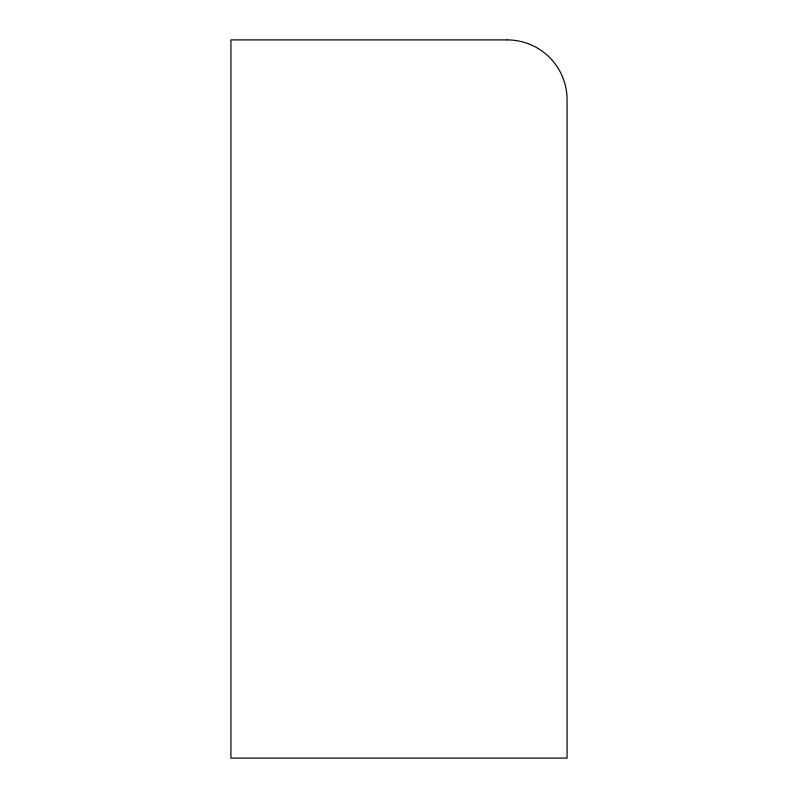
<?xml version="1.0" encoding="UTF-8"?>
<svg xmlns="http://www.w3.org/2000/svg" width="798" height="798" viewBox="0 0 798 798"><rect width="100%" height="100%" fill="white"/><g stroke="black" fill="none" stroke-linecap="round" stroke-linejoin="round"><path stroke-width="1.2" d="M507.229 39.9L230.921 39.9L230.921 758.1L567.079 758.1L567.079 99.75A59.85 59.85 0 0 0 507.229 39.9"/></g></svg>
